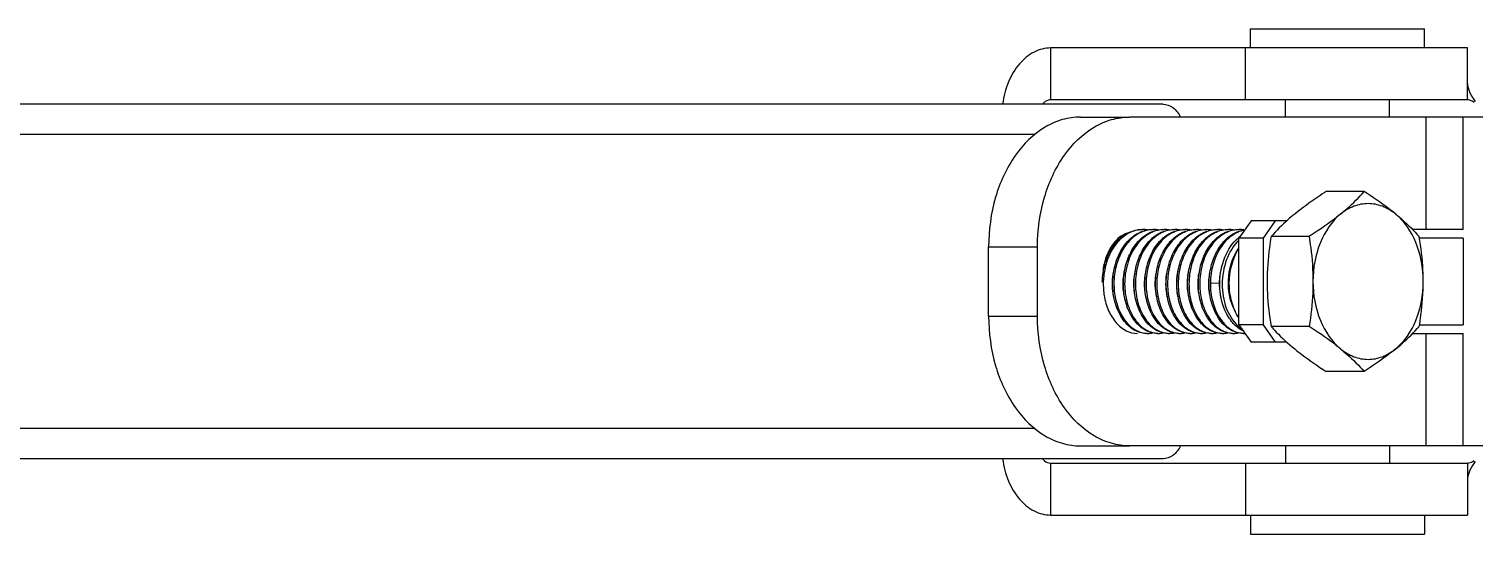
# Model space of a CAD drawing. Extents: x 1725261 to 1937680, y 860327 to 1571294.
# Drawn here: x 1847190 to 1848555, y 1227614 to 1228092 of the extents above; entities that cross this region are included whole.
import ezdxf

# ---------------------------------------------------------------- set-up
doc = ezdxf.new("R2010")
doc.units = 0
doc.header["$LTSCALE"] = 1000
doc.header["$MEASUREMENT"] = 0

msp = doc.modelspace()

# ---------------------------------------------------------------- linework, layer by layer
for p, q in [((1848344.3, 1228073.8), (1848344.3, 1228091.8)), ((1848344.3, 1228091.8), (1848508.4, 1228091.8)), ((1848508.4, 1228073.8), (1848508.4, 1228091.8)), ((1848549, 1228073.8), (1848155.4, 1228073.8)), ((1848155.4, 1228073.8), (1848155.4, 1228024.7)), ((1848339.6, 1228024.7), (1848339.6, 1228073.8)), ((1848549, 1228024.7), (1848549, 1228073.8)), ((1848261.6, 1228020.6), (1845476.4, 1228020.6)), ((1848549, 1228024.7), (1848155.4, 1228024.7)), ((1848377.3, 1228008.4), (1848377.3, 1228024.7)), ((1848475.4, 1228008.4), (1848475.4, 1228024.7)), ((1848183.5, 1228008.4), (1848229.8, 1228008.4)), ((1848604.7, 1228008.4), (1848229.8, 1228008.4)), ((1848510.2, 1227902.1), (1848510.2, 1228008.4)), ((1848544.9, 1227902.1), (1848544.9, 1228008.4)), ((1848140.7, 1227992), (1845760.8, 1227992)), ((1848451.5, 1227938), (1848415.7, 1227938)), ((1848344.8, 1227910.2), (1848333.2, 1227893.9)), ((1848378.3, 1227910.2), (1848344.8, 1227910.2)), ((1848356.3, 1227893.9), (1848367.9, 1227910.2)), ((1848219.7, 1227892.7), (1848219.8, 1227892.8)), ((1848356.3, 1227893.9), (1848333.2, 1227893.9)), ((1848333.2, 1227812.1), (1848333.2, 1227893.9)), ((1848356.3, 1227812.1), (1848356.3, 1227893.9)), ((1848399.5, 1227895.5), (1848363.6, 1227895.5)), ((1848544.9, 1227902.1), (1848497.4, 1227902.1)), ((1848544.9, 1227893.9), (1848503.8, 1227893.9)), ((1848544.9, 1227893.9), (1848544.9, 1227812.1)), ((1848096.8, 1227885.7), (1848143, 1227885.7)), ((1848096.8, 1227820.3), (1848096.8, 1227885.7)), ((1848143, 1227820.3), (1848143, 1227885.7)), ((1848306.3, 1227851.5), (1848314.9, 1227851.8)), ((1848314.9, 1227851.8), (1848315.1, 1227851.8)), ((1848096.8, 1227820.3), (1848143, 1227820.3)), ((1848356.3, 1227812.1), (1848333.2, 1227812.1)), ((1848333.2, 1227812.1), (1848344.8, 1227795.7)), ((1848367.9, 1227795.7), (1848356.3, 1227812.1)), ((1848399.5, 1227810.5), (1848363.6, 1227810.5)), ((1848503.8, 1227812.1), (1848544.9, 1227812.1)), ((1848378.3, 1227795.7), (1848344.8, 1227795.7)), ((1848497.4, 1227803.9), (1848544.9, 1227803.9)), ((1848510.2, 1227697.6), (1848510.2, 1227803.9)), ((1848544.9, 1227697.6), (1848544.9, 1227803.9)), ((1848451.5, 1227768), (1848415.7, 1227768)), ((1848140.7, 1227714), (1845760.8, 1227714)), ((1848183.5, 1227697.6), (1848229.8, 1227697.6)), ((1848604.7, 1227697.6), (1848229.8, 1227697.6)), ((1848377.3, 1227697.6), (1848377.3, 1227681.3)), ((1848475.4, 1227697.6), (1848475.4, 1227681.3)), ((1848261.6, 1227685.4), (1845476.4, 1227685.4)), ((1848155.4, 1227681.3), (1848549, 1227681.3)), ((1848155.4, 1227681.3), (1848155.4, 1227632.2)), ((1848339.6, 1227681.3), (1848339.6, 1227632.2)), ((1848549, 1227681.3), (1848549, 1227632.2)), ((1848155.4, 1227632.2), (1848549, 1227632.2)), ((1848344.3, 1227632.2), (1848344.3, 1227614.2)), ((1848508.4, 1227632.2), (1848508.4, 1227614.2)), ((1848344.3, 1227614.2), (1848508.4, 1227614.2))]:
    msp.add_line(p, q)
for points in [[(1848549, 1228040.3), (1848549, 1228039.9), (1848549.3, 1228038.2), (1848550, 1228035.2), (1848551.5, 1228031.4), (1848553.8, 1228026.9), (1848556.3, 1228023.2)], [(1848556.3, 1227682.8), (1848553.8, 1227679.1), (1848551.5, 1227674.6), (1848550, 1227670.7), (1848549.3, 1227667.8), (1848549, 1227666.1), (1848549, 1227665.6)]]:
    msp.add_lwpolyline(points)
for centre, radius, start, end in [((1848242.3, 1227875.2), 26.8, 90.0015, 92.6681), ((1848242.3, 1227875), 27.1, 80.5751, 89.9713), ((1848252.5, 1227875.2), 26.8, 90.0015, 92.6677), ((1848252.5, 1227875), 27.1, 80.5247, 89.9709), ((1848262.6, 1227875.2), 26.8, 90.0015, 92.6677), ((1848262.6, 1227875), 27.1, 80.4778, 89.9708), ((1848272.7, 1227875.2), 26.8, 90.0015, 92.668), ((1848272.7, 1227875), 27.1, 80.5593, 89.9712), ((1848282.8, 1227875.2), 26.8, 90.0015, 92.6677), ((1848282.8, 1227875), 27.1, 80.5143, 89.9708), ((1848292.9, 1227875.2), 26.8, 90.0015, 92.6678), ((1848292.9, 1227875), 27.1, 80.555, 89.9711), ((1848303.1, 1227875.2), 26.8, 90.0015, 92.668), ((1848303, 1227874.9), 27.1, 80.3354, 89.9695), ((1848313.2, 1227875.2), 26.8, 90.0015, 92.6677), ((1848313.2, 1227875), 27.1, 80.4983, 89.9708), ((1848323.3, 1227875.2), 26.8, 90.0015, 92.6681), ((1848323.3, 1227875), 27.1, 80.5775, 89.9713), ((1848333.4, 1227875.2), 26.8, 90.0015, 92.6678), ((1848356.8, 1227866.4), 36.9, 127.5195, 130.6239), ((1848333.4, 1227875), 27.1, 80.5385, 89.971), ((1848273.1, 1227850.7), 69.2, 171.1719, 178.0614), ((1848270.5, 1227851.1), 66.6, 164.3304, 171.1869), ((1848271.4, 1227856.5), 66.9, 168.6166, 175.814), ((1848273.7, 1227850.8), 68.6, 167.2993, 178.0279), ((1848268.2, 1227851.7), 64.3, 164.0044, 164.2949), ((1848281, 1227850.9), 57.1, 169.0131, 170.0068), ((1848291, 1227850.9), 57, 167.8843, 170.3195), ((1848341.7, 1227850.9), 57.1, 168.7877, 170.256), ((1848273, 1227850.7), 69.2, 178.0532, 178.7181), ((1848274.4, 1227850.7), 69.3, 177.9987, 178.1134), ((1848274.2, 1227850.7), 69.1, 178.1063, 184.1306), ((1848373.1, 1227850.7), 58.1, 178.9629, 179.1986), ((1848384.3, 1227850.7), 69.2, 179.1399, 179.3167), ((1848271.9, 1227850.5), 66.8, 184.1257, 189.4027), ((1848247.4, 1227826.2), 22.3, 266.795, 269.9978), ((1848247.4, 1227826.5), 22.6, 270.0481, 281.3388), ((1848257.5, 1227826.2), 22.3, 266.7955, 269.9977), ((1848257.5, 1227826.5), 22.6, 270.0489, 281.4175), ((1848267.6, 1227826.2), 22.3, 266.795, 269.9977), ((1848267.6, 1227826.6), 22.6, 270.0523, 282.1493), ((1848277.8, 1227826.2), 22.3, 266.7954, 269.9977), ((1848277.7, 1227826.5), 22.6, 270.0485, 281.3836), ((1848287.9, 1227826.2), 22.3, 266.7954, 269.9977), ((1848287.9, 1227826.5), 22.6, 270.0488, 281.4019), ((1848298, 1227826.2), 22.3, 266.7949, 269.9977), ((1848298, 1227826.5), 22.6, 270.0482, 281.3466), ((1848308.1, 1227826.2), 22.3, 266.7955, 269.9977), ((1848308.1, 1227826.5), 22.6, 270.0485, 281.3698), ((1848318.2, 1227826.2), 22.3, 266.7953, 269.9977), ((1848318.2, 1227826.5), 22.6, 270.0486, 281.3889), ((1848328.4, 1227826.2), 22.3, 266.7948, 269.9978), ((1848328.3, 1227826.5), 22.6, 270.048, 281.3296), ((1848338.5, 1227826.2), 22.3, 266.7942, 269.9978), ((1848338.5, 1227826.2), 22.2, 270.0002, 271.1523)]:
    msp.add_arc(centre, radius, start, end)
for points, knots in [([(1848155.4, 1228073.8), (1848150, 1228073.8), (1848138.6, 1228070.8), (1848124.6, 1228058.9), (1848114.5, 1228041.5), (1848110.9, 1228027.9), (1848110, 1228020.7)], [0, 0, 0, 0, 0.213346, 0.447987, 0.712108, 1, 1, 1, 1]), ([(1848155.4, 1228024.7), (1848154.7, 1228024.7), (1848151.8, 1228024.4), (1848149.2, 1228022.4), (1848147.8, 1228020.7)], [0, 0, 0, 0, 0.236834, 1, 1, 1, 1]), ([(1848261.6, 1228020.6), (1848264.8, 1228020.6), (1848272, 1228017.9), (1848276.4, 1228011.9), (1848278.1, 1228008.4)], [0, 0, 0, 0, 0.461863, 1, 1, 1, 1]), ([(1848555.4, 1228022.3), (1848554.8, 1228022.7), (1848552.9, 1228023.9), (1848550.6, 1228024.7), (1848549, 1228024.7)], [0, 0, 0, 0, 0.289589, 1, 1, 1, 1]), ([(1848183.5, 1228008.4), (1848177.8, 1228008.4), (1848166.1, 1228006.7), (1848143.5, 1227996.8), (1848119, 1227972.3), (1848100.9, 1227932.2), (1848096.8, 1227901.5), (1848096.8, 1227885.7)], [0, 0, 0, 0, 0.103597, 0.210948, 0.445697, 0.712571, 1, 1, 1, 1]), ([(1848143, 1227885.7), (1848143, 1227901.5), (1848147.2, 1227932.2), (1848165.2, 1227972.3), (1848189.7, 1227996.8), (1848212.4, 1228006.7), (1848224.1, 1228008.4), (1848229.8, 1228008.4)], [0, 0, 0, 0, 0.287429, 0.554303, 0.789052, 0.896403, 1, 1, 1, 1]), ([(1848415.7, 1227938), (1848413, 1227936.3), (1848402.8, 1227929.6), (1848392.9, 1227922.4), (1848385.9, 1227916.7)], [0, 0, 0, 0, 0.261287, 1, 1, 1, 1]), ([(1848429.2, 1227916.7), (1848431.4, 1227918.5), (1848439.2, 1227925.1), (1848446.5, 1227932.4), (1848451.5, 1227938)], [0, 0, 0, 0, 0.268858, 1, 1, 1, 1]), ([(1848481.3, 1227916.7), (1848479, 1227918.6), (1848469.4, 1227926.1), (1848459.3, 1227932.9), (1848451.5, 1227938)], [0, 0, 0, 0, 0.237123, 1, 1, 1, 1]), ([(1848385.9, 1227916.7), (1848383.7, 1227915), (1848375.9, 1227908.3), (1848368.6, 1227901.1), (1848363.6, 1227895.5)], [0, 0, 0, 0, 0.268858, 1, 1, 1, 1]), ([(1848429.2, 1227916.7), (1848427, 1227914.9), (1848417.4, 1227907.4), (1848407.3, 1227900.5), (1848399.5, 1227895.5)], [0, 0, 0, 0, 0.237123, 1, 1, 1, 1]), ([(1848429.2, 1227916.7), (1848420.7, 1227909.8), (1848407.3, 1227889.2), (1848403.2, 1227865.5), (1848403.2, 1227853)], [0, 0, 0, 0, 0.468341, 1, 1, 1, 1]), ([(1848481.3, 1227916.7), (1848477.5, 1227919.8), (1848469.3, 1227924.8), (1848455.3, 1227927.5), (1848441.2, 1227924.8), (1848433, 1227919.8), (1848429.2, 1227916.7)], [0, 0, 0, 0, 0.257487, 0.5, 0.742513, 1, 1, 1, 1]), ([(1848481.3, 1227916.7), (1848483.4, 1227915), (1848491.3, 1227908.3), (1848498.5, 1227901.1), (1848503.6, 1227895.5)], [0, 0, 0, 0, 0.268858, 1, 1, 1, 1]), ([(1848507.3, 1227853), (1848507.3, 1227865.5), (1848503.2, 1227889.2), (1848489.8, 1227909.8), (1848481.3, 1227916.7)], [0, 0, 0, 0, 0.531659, 1, 1, 1, 1]), ([(1848219, 1227893.6), (1848217.4, 1227892.1), (1848211.3, 1227885.2), (1848207.5, 1227876.5), (1848205.8, 1227869.7)], [0, 0, 0, 0, 0.23319, 1, 1, 1, 1]), ([(1848206.4, 1227869.5), (1848207.1, 1227871.7), (1848210, 1227880.2), (1848215, 1227888.1), (1848219.7, 1227892.7)], [0, 0, 0, 0, 0.264817, 1, 1, 1, 1]), ([(1848241.1, 1227902), (1848237.2, 1227901.8), (1848229.1, 1227899.6), (1848218.9, 1227891.6), (1848211.1, 1227880), (1848207.9, 1227870.8), (1848206.8, 1227865.9)], [0, 0, 0, 0, 0.219273, 0.456424, 0.717944, 1, 1, 1, 1]), ([(1848246.1, 1227803.9), (1848244, 1227803.9), (1848239.5, 1227804.6), (1848230.8, 1227808.6), (1848221.6, 1227818.4), (1848215, 1227834.5), (1848213.1, 1227853.1), (1848216.3, 1227871.7), (1848224.2, 1227887.7), (1848236.2, 1227899.1), (1848246.4, 1227902.1), (1848251.2, 1227902.1)], [0, 0, 0, 0, 0.049449, 0.100956, 0.214949, 0.346477, 0.489675, 0.634208, 0.769827, 0.890789, 1, 1, 1, 1]), ([(1848251.2, 1227902), (1848247.3, 1227901.8), (1848239.1, 1227899.6), (1848228.8, 1227891.4), (1848221, 1227879.6), (1848216.1, 1227865.3), (1848214.6, 1227849.8), (1848217, 1227830.6), (1848223.7, 1227817), (1848230.4, 1227810.9)], [0, 0, 0, 0, 0.105385, 0.219488, 0.34542, 0.481197, 0.621395, 0.759049, 1, 1, 1, 1]), ([(1848227.9, 1227898.7), (1848227.1, 1227898.5), (1848223.9, 1227897.2), (1848221, 1227895.3), (1848219, 1227893.6)], [0, 0, 0, 0, 0.242775, 1, 1, 1, 1]), ([(1848219.8, 1227892.8), (1848222.7, 1227895.6), (1848229.3, 1227900.3), (1848237.3, 1227902.1), (1848241.1, 1227902.1)], [0, 0, 0, 0, 0.517736, 1, 1, 1, 1]), ([(1848239.5, 1227810.7), (1848232.6, 1227816.8), (1848225.8, 1227830.6), (1848223.5, 1227850.1), (1848225.1, 1227865.9), (1848230.2, 1227880.3), (1848238.4, 1227892.2), (1848249, 1227900.1), (1848257.4, 1227902.1), (1848261.3, 1227902.1)], [0, 0, 0, 0, 0.241301, 0.379446, 0.520004, 0.655787, 0.781306, 0.894819, 1, 1, 1, 1]), ([(1848261.3, 1227902), (1848256.6, 1227901.8), (1848246.7, 1227898.5), (1848235.2, 1227887.2), (1848227.6, 1227871.3), (1848224.5, 1227853.2), (1848226.3, 1227835), (1848232.6, 1227819.2), (1848242.8, 1227807.6), (1848252, 1227804.2), (1848256.3, 1227804)], [0, 0, 0, 0, 0.109414, 0.230762, 0.366312, 0.510386, 0.653204, 0.784891, 0.899595, 1, 1, 1, 1]), ([(1848249.6, 1227810.7), (1848242.8, 1227816.8), (1848235.9, 1227830.6), (1848233.6, 1227850.2), (1848235.2, 1227865.9), (1848240.3, 1227880.3), (1848248.5, 1227892.2), (1848259.1, 1227900.1), (1848267.5, 1227902.1), (1848271.4, 1227902.1)], [0, 0, 0, 0, 0.241321, 0.379464, 0.520018, 0.655795, 0.781306, 0.894819, 1, 1, 1, 1]), ([(1848271.5, 1227902), (1848266.7, 1227901.8), (1848256.8, 1227898.5), (1848245.3, 1227887.2), (1848237.7, 1227871.3), (1848234.7, 1227853.2), (1848236.4, 1227835), (1848242.7, 1227819.2), (1848252.9, 1227807.6), (1848262.1, 1227804.2), (1848266.4, 1227804)], [0, 0, 0, 0, 0.10941, 0.230759, 0.36631, 0.510388, 0.653211, 0.784896, 0.899598, 1, 1, 1, 1]), ([(1848259.7, 1227810.7), (1848252.9, 1227816.8), (1848246, 1227830.6), (1848243.7, 1227850.1), (1848245.4, 1227865.9), (1848250.4, 1227880.3), (1848258.6, 1227892.2), (1848269.2, 1227900.1), (1848277.6, 1227902.1), (1848281.6, 1227902.1)], [0, 0, 0, 0, 0.241291, 0.379436, 0.519999, 0.655783, 0.781305, 0.89482, 1, 1, 1, 1]), ([(1848281.6, 1227902), (1848276.9, 1227901.8), (1848267, 1227898.5), (1848255.4, 1227887.2), (1848247.8, 1227871.3), (1848244.8, 1227853.2), (1848246.5, 1227835), (1848252.9, 1227819.2), (1848263, 1227807.6), (1848272.2, 1227804.2), (1848276.5, 1227804)], [0, 0, 0, 0, 0.109413, 0.230763, 0.366317, 0.51039, 0.65321, 0.784893, 0.899595, 1, 1, 1, 1]), ([(1848269.8, 1227810.7), (1848263, 1227816.8), (1848256.2, 1227830.6), (1848253.8, 1227850.2), (1848255.5, 1227865.9), (1848260.6, 1227880.3), (1848268.7, 1227892.2), (1848279.4, 1227900.1), (1848287.7, 1227902.1), (1848291.7, 1227902.1)], [0, 0, 0, 0, 0.241314, 0.379459, 0.520012, 0.655791, 0.781307, 0.89482, 1, 1, 1, 1]), ([(1848291.7, 1227902), (1848287, 1227901.8), (1848277.1, 1227898.5), (1848265.6, 1227887.2), (1848257.9, 1227871.3), (1848254.9, 1227853.2), (1848256.7, 1227835), (1848263, 1227819.2), (1848273.1, 1227807.6), (1848282.3, 1227804.2), (1848286.6, 1227804)], [0, 0, 0, 0, 0.109413, 0.230762, 0.36631, 0.510386, 0.653205, 0.784893, 0.899595, 1, 1, 1, 1]), ([(1848280, 1227810.7), (1848273.1, 1227816.8), (1848266.3, 1227830.6), (1848264, 1227850.1), (1848265.6, 1227865.9), (1848270.7, 1227880.3), (1848278.8, 1227892.2), (1848289.5, 1227900.1), (1848297.8, 1227902.1), (1848301.8, 1227902.1)], [0, 0, 0, 0, 0.241312, 0.379455, 0.520012, 0.655791, 0.781305, 0.89482, 1, 1, 1, 1]), ([(1848301.8, 1227902), (1848297.1, 1227901.8), (1848287.2, 1227898.5), (1848275.7, 1227887.2), (1848268.1, 1227871.3), (1848265, 1227853.2), (1848266.8, 1227835), (1848273.1, 1227819.2), (1848283.3, 1227807.6), (1848292.4, 1227804.2), (1848296.8, 1227804)], [0, 0, 0, 0, 0.109411, 0.230759, 0.366311, 0.510389, 0.653212, 0.784896, 0.899598, 1, 1, 1, 1]), ([(1848290.1, 1227810.7), (1848283.2, 1227816.8), (1848276.4, 1227830.6), (1848274.1, 1227850.1), (1848275.7, 1227865.9), (1848280.8, 1227880.3), (1848289, 1227892.2), (1848299.6, 1227900.1), (1848307.9, 1227902.1), (1848311.9, 1227902.1)], [0, 0, 0, 0, 0.24129, 0.379435, 0.519998, 0.655783, 0.781305, 0.89482, 1, 1, 1, 1]), ([(1848311.9, 1227902), (1848307.2, 1227901.8), (1848297.3, 1227898.5), (1848285.8, 1227887.2), (1848278.2, 1227871.3), (1848275.1, 1227853.2), (1848276.9, 1227835), (1848283.2, 1227819.2), (1848293.4, 1227807.6), (1848302.6, 1227804.2), (1848306.9, 1227804)], [0, 0, 0, 0, 0.109414, 0.230763, 0.366316, 0.510389, 0.653208, 0.784892, 0.899594, 1, 1, 1, 1]), ([(1848300.2, 1227810.7), (1848293.4, 1227816.8), (1848286.5, 1227830.6), (1848284.2, 1227850.2), (1848285.8, 1227865.9), (1848290.9, 1227880.3), (1848299.1, 1227892.2), (1848309.7, 1227900.1), (1848318.1, 1227902.1), (1848322, 1227902.1)], [0, 0, 0, 0, 0.241317, 0.379461, 0.520014, 0.655792, 0.781306, 0.894819, 1, 1, 1, 1]), ([(1848322.1, 1227902), (1848317.3, 1227901.8), (1848307.4, 1227898.5), (1848295.9, 1227887.2), (1848288.3, 1227871.3), (1848285.3, 1227853.2), (1848287, 1227835), (1848293.3, 1227819.2), (1848303.5, 1227807.6), (1848312.7, 1227804.2), (1848317, 1227804)], [0, 0, 0, 0, 0.109411, 0.23076, 0.366309, 0.510386, 0.653207, 0.784895, 0.899597, 1, 1, 1, 1]), ([(1848310.3, 1227810.7), (1848303.5, 1227816.8), (1848296.6, 1227830.6), (1848294.3, 1227850.1), (1848296, 1227865.9), (1848301, 1227880.3), (1848309.2, 1227892.2), (1848319.8, 1227900.1), (1848328.2, 1227902.1), (1848332.2, 1227902.1)], [0, 0, 0, 0, 0.241302, 0.379446, 0.520006, 0.655788, 0.781304, 0.89482, 1, 1, 1, 1]), ([(1848332.2, 1227902), (1848327.5, 1227901.8), (1848317.6, 1227898.5), (1848306, 1227887.2), (1848298.4, 1227871.3), (1848295.4, 1227853.2), (1848297.1, 1227835), (1848303.5, 1227819.2), (1848313.6, 1227807.6), (1848322.8, 1227804.2), (1848327.1, 1227804)], [0, 0, 0, 0, 0.109411, 0.23076, 0.366314, 0.510391, 0.653213, 0.784895, 0.899597, 1, 1, 1, 1]), ([(1848320.4, 1227810.7), (1848313.9, 1227816.5), (1848307.2, 1227829.6), (1848304.5, 1227848.3), (1848305.6, 1227863.5), (1848310, 1227877.7), (1848317.3, 1227889.7), (1848326.9, 1227898.4), (1848334.8, 1227901.3), (1848338.7, 1227901.8)], [0, 0, 0, 0, 0.238806, 0.375378, 0.515068, 0.651187, 0.778286, 0.893865, 1, 1, 1, 1]), ([(1848338.5, 1227901.6), (1848334, 1227900.7), (1848324.9, 1227896.4), (1848314.6, 1227884.6), (1848308, 1227869.1), (1848306.4, 1227857.5), (1848306.3, 1227851.5)], [0, 0, 0, 0, 0.215857, 0.456017, 0.721227, 1, 1, 1, 1]), ([(1848315.1, 1227851.8), (1848315.3, 1227860), (1848318.2, 1227875.8), (1848327.1, 1227889.5), (1848332.8, 1227894.3)], [0, 0, 0, 0, 0.525716, 1, 1, 1, 1]), ([(1848333.1, 1227892.1), (1848328, 1227887), (1848320.1, 1227873.6), (1848316.2, 1227850.8), (1848319.6, 1227828.5), (1848327.3, 1227815.6), (1848332.2, 1227811.1)], [0, 0, 0, 0, 0.245715, 0.512956, 0.773315, 1, 1, 1, 1]), ([(1848363.6, 1227895.5), (1848363, 1227892), (1848360.9, 1227877.9), (1848359.9, 1227863.7), (1848359.9, 1227853)], [0, 0, 0, 0, 0.248681, 1, 1, 1, 1]), ([(1848399.5, 1227895.5), (1848400, 1227892), (1848402.2, 1227877.9), (1848403.2, 1227863.7), (1848403.2, 1227853)], [0, 0, 0, 0, 0.248681, 1, 1, 1, 1]), ([(1848507.3, 1227853), (1848507.3, 1227856.6), (1848507, 1227870.8), (1848505.3, 1227885), (1848503.6, 1227895.5)], [0, 0, 0, 0, 0.251248, 1, 1, 1, 1]), ([(1848329.9, 1227824.7), (1848327.5, 1227828.9), (1848323.9, 1227838.7), (1848322.2, 1227859.2), (1848326.8, 1227875.2), (1848332.6, 1227883.6)], [0, 0, 0, 0, 0.239537, 0.497847, 1, 1, 1, 1]), ([(1848333.1, 1227818.7), (1848330.1, 1227823.3), (1848325.6, 1227833.9), (1848322.7, 1227856.7), (1848327.1, 1227874.7), (1848333.2, 1227884.5)], [0, 0, 0, 0, 0.237857, 0.495496, 1, 1, 1, 1]), ([(1848215.2, 1227838), (1848214.7, 1227839.9), (1848213.4, 1227847.7), (1848213.7, 1227855.9), (1848214.8, 1227861.8)], [0, 0, 0, 0, 0.245648, 1, 1, 1, 1]), ([(1848265.9, 1227837.6), (1848265.4, 1227839.5), (1848264, 1227847.4), (1848264.2, 1227855.5), (1848265.3, 1227861.4)], [0, 0, 0, 0, 0.2454, 1, 1, 1, 1]), ([(1848275.9, 1227838), (1848275.4, 1227840), (1848274, 1227848.2), (1848274.4, 1227856.6), (1848275.7, 1227862.7)], [0, 0, 0, 0, 0.245825, 1, 1, 1, 1]), ([(1848225.2, 1227838.4), (1848224.8, 1227840.2), (1848223.5, 1227847.6), (1848223.8, 1227855.3), (1848224.7, 1227860.8)], [0, 0, 0, 0, 0.245788, 1, 1, 1, 1]), ([(1848235.2, 1227839), (1848234.8, 1227840.7), (1848233.7, 1227847.8), (1848233.9, 1227855.2), (1848234.8, 1227860.5)], [0, 0, 0, 0, 0.246058, 1, 1, 1, 1]), ([(1848245.3, 1227839.1), (1848244.9, 1227840.9), (1848243.8, 1227848), (1848244, 1227855.3), (1848245, 1227860.6)], [0, 0, 0, 0, 0.246155, 1, 1, 1, 1]), ([(1848255.5, 1227838.9), (1848255.1, 1227840.7), (1848253.9, 1227847.9), (1848254.1, 1227855.4), (1848255.1, 1227860.8)], [0, 0, 0, 0, 0.246065, 1, 1, 1, 1]), ([(1848285.9, 1227838.6), (1848285.5, 1227840.4), (1848284.3, 1227847.6), (1848284.5, 1227855.1), (1848285.4, 1227860.6)], [0, 0, 0, 0, 0.245865, 1, 1, 1, 1]), ([(1848295.9, 1227839), (1848295.5, 1227840.8), (1848294.4, 1227847.9), (1848294.6, 1227855.2), (1848295.5, 1227860.6)], [0, 0, 0, 0, 0.246098, 1, 1, 1, 1]), ([(1848306, 1227839.1), (1848305.6, 1227840.8), (1848304.5, 1227847.9), (1848304.7, 1227855.3), (1848305.7, 1227860.6)], [0, 0, 0, 0, 0.24614, 1, 1, 1, 1]), ([(1848306.3, 1227851.5), (1848306.2, 1227845.5), (1848307.6, 1227833.9), (1848314, 1227818.6), (1848324, 1227807.5), (1848333, 1227804.2), (1848337.2, 1227804)], [0, 0, 0, 0, 0.291821, 0.560232, 0.794326, 1, 1, 1, 1]), ([(1848316.5, 1227837.6), (1848316.2, 1227838.7), (1848315.3, 1227843.3), (1848314.9, 1227848), (1848314.9, 1227851.5)], [0, 0, 0, 0, 0.245441, 1, 1, 1, 1]), ([(1848330.6, 1227810.7), (1848328.1, 1227812.9), (1848318.5, 1227824.4), (1848315, 1227840.1), (1848315.1, 1227851.5)], [0, 0, 0, 0, 0.224306, 1, 1, 1, 1]), ([(1848359.9, 1227853), (1848359.9, 1227849.4), (1848360.2, 1227835.2), (1848361.9, 1227821), (1848363.6, 1227810.5)], [0, 0, 0, 0, 0.251248, 1, 1, 1, 1]), ([(1848403.2, 1227853), (1848403.2, 1227849.4), (1848402.9, 1227835.2), (1848401.2, 1227821), (1848399.5, 1227810.5)], [0, 0, 0, 0, 0.251248, 1, 1, 1, 1]), ([(1848403.2, 1227853), (1848403.2, 1227840.5), (1848407.3, 1227816.8), (1848420.7, 1227796.2), (1848429.2, 1227789.3)], [0, 0, 0, 0, 0.531659, 1, 1, 1, 1]), ([(1848481.3, 1227789.3), (1848489.8, 1227796.2), (1848503.2, 1227816.8), (1848507.3, 1227840.5), (1848507.3, 1227853)], [0, 0, 0, 0, 0.468341, 1, 1, 1, 1]), ([(1848503.6, 1227810.5), (1848504.1, 1227814), (1848506.2, 1227828.1), (1848507.3, 1227842.3), (1848507.3, 1227853)], [0, 0, 0, 0, 0.248681, 1, 1, 1, 1]), ([(1848206, 1227839.6), (1848206.8, 1227834.7), (1848209.4, 1227825.5), (1848216.5, 1227813.8), (1848226, 1227805.9), (1848233.7, 1227803.9), (1848237.3, 1227803.9)], [0, 0, 0, 0, 0.291651, 0.555731, 0.788679, 1, 1, 1, 1]), ([(1848096.8, 1227820.3), (1848096.8, 1227804.5), (1848100.9, 1227773.8), (1848119, 1227733.7), (1848143.5, 1227709.2), (1848166.1, 1227699.3), (1848177.8, 1227697.6), (1848183.5, 1227697.6)], [0, 0, 0, 0, 0.287429, 0.554303, 0.789052, 0.896403, 1, 1, 1, 1]), ([(1848229.8, 1227697.6), (1848224.1, 1227697.6), (1848212.4, 1227699.3), (1848189.7, 1227709.2), (1848165.2, 1227733.7), (1848147.2, 1227773.8), (1848143, 1227804.5), (1848143, 1227820.3)], [0, 0, 0, 0, 0.103597, 0.210948, 0.445697, 0.712571, 1, 1, 1, 1]), ([(1848230.4, 1227810.9), (1848232.6, 1227808.9), (1848237.6, 1227805.6), (1848243.4, 1227804.1), (1848246.2, 1227804)], [0, 0, 0, 0, 0.517722, 1, 1, 1, 1]), ([(1848256.3, 1227803.9), (1848253.3, 1227803.9), (1848247.1, 1227805.2), (1848241.9, 1227808.6), (1848239.5, 1227810.7)], [0, 0, 0, 0, 0.48238, 1, 1, 1, 1]), ([(1848266.4, 1227803.9), (1848263.4, 1227803.9), (1848257.2, 1227805.2), (1848252, 1227808.6), (1848249.6, 1227810.7)], [0, 0, 0, 0, 0.482371, 1, 1, 1, 1]), ([(1848276.5, 1227803.9), (1848273.5, 1227803.9), (1848267.4, 1227805.2), (1848262.1, 1227808.6), (1848259.7, 1227810.7)], [0, 0, 0, 0, 0.482397, 1, 1, 1, 1]), ([(1848286.6, 1227803.9), (1848283.7, 1227803.9), (1848277.5, 1227805.2), (1848272.2, 1227808.6), (1848269.8, 1227810.7)], [0, 0, 0, 0, 0.482371, 1, 1, 1, 1]), ([(1848296.7, 1227803.9), (1848293.8, 1227803.9), (1848287.6, 1227805.2), (1848282.3, 1227808.6), (1848280, 1227810.7)], [0, 0, 0, 0, 0.482382, 1, 1, 1, 1]), ([(1848306.9, 1227803.9), (1848303.9, 1227803.9), (1848297.7, 1227805.2), (1848292.5, 1227808.6), (1848290.1, 1227810.7)], [0, 0, 0, 0, 0.482394, 1, 1, 1, 1]), ([(1848317, 1227803.9), (1848314, 1227803.9), (1848307.8, 1227805.2), (1848302.6, 1227808.6), (1848300.2, 1227810.7)], [0, 0, 0, 0, 0.48237, 1, 1, 1, 1]), ([(1848327.1, 1227803.9), (1848324.1, 1227803.9), (1848317.9, 1227805.2), (1848312.7, 1227808.6), (1848310.3, 1227810.7)], [0, 0, 0, 0, 0.482394, 1, 1, 1, 1]), ([(1848337.2, 1227803.9), (1848334.3, 1227803.9), (1848328.1, 1227805.2), (1848322.8, 1227808.6), (1848320.4, 1227810.7)], [0, 0, 0, 0, 0.482388, 1, 1, 1, 1]), ([(1848337.2, 1227806.3), (1848336.6, 1227806.6), (1848334.3, 1227807.8), (1848332.1, 1227809.4), (1848330.6, 1227810.7)], [0, 0, 0, 0, 0.243018, 1, 1, 1, 1]), ([(1848363.6, 1227810.5), (1848365.2, 1227808.7), (1848372.2, 1227801.2), (1848379.8, 1227794.2), (1848385.9, 1227789.3)], [0, 0, 0, 0, 0.2325, 1, 1, 1, 1]), ([(1848429.2, 1227789.3), (1848427, 1227791.1), (1848417.4, 1227798.6), (1848407.3, 1227805.5), (1848399.5, 1227810.5)], [0, 0, 0, 0, 0.237123, 1, 1, 1, 1]), ([(1848481.3, 1227789.3), (1848483.4, 1227791), (1848491.3, 1227797.6), (1848498.5, 1227804.9), (1848503.6, 1227810.5)], [0, 0, 0, 0, 0.268858, 1, 1, 1, 1]), ([(1848385.9, 1227789.3), (1848388.1, 1227787.4), (1848397.7, 1227779.9), (1848407.8, 1227773), (1848415.7, 1227768)], [0, 0, 0, 0, 0.237123, 1, 1, 1, 1]), ([(1848429.2, 1227789.3), (1848431.4, 1227787.5), (1848439.2, 1227780.9), (1848446.5, 1227773.6), (1848451.5, 1227768)], [0, 0, 0, 0, 0.268858, 1, 1, 1, 1]), ([(1848429.2, 1227789.3), (1848433, 1227786.2), (1848441.2, 1227781.2), (1848455.3, 1227778.5), (1848469.3, 1227781.2), (1848477.5, 1227786.2), (1848481.3, 1227789.3)], [0, 0, 0, 0, 0.257487, 0.5, 0.742513, 1, 1, 1, 1]), ([(1848481.3, 1227789.3), (1848479, 1227787.4), (1848469.4, 1227779.9), (1848459.3, 1227773), (1848451.5, 1227768)], [0, 0, 0, 0, 0.237123, 1, 1, 1, 1]), ([(1848278.1, 1227697.5), (1848276.4, 1227694.1), (1848272, 1227688.1), (1848264.8, 1227685.4), (1848261.6, 1227685.4)], [0, 0, 0, 0, 0.538137, 1, 1, 1, 1]), ([(1848110, 1227685.3), (1848110.9, 1227678.1), (1848114.5, 1227664.5), (1848124.6, 1227647.1), (1848138.6, 1227635.2), (1848150, 1227632.2), (1848155.4, 1227632.2)], [0, 0, 0, 0, 0.287892, 0.552013, 0.786654, 1, 1, 1, 1]), ([(1848147.8, 1227685.3), (1848148.3, 1227684.7), (1848150.3, 1227682.5), (1848153.3, 1227681.3), (1848155.4, 1227681.3)], [0, 0, 0, 0, 0.274002, 1, 1, 1, 1]), ([(1848549, 1227681.3), (1848549.5, 1227681.3), (1848551.8, 1227681.5), (1848553.9, 1227682.7), (1848555.4, 1227683.7)], [0, 0, 0, 0, 0.222245, 1, 1, 1, 1])]:
    msp.add_open_spline(points, degree=3, knots=knots)
for points in [[(1848314.9, 1227851.8), (1848315, 1227856.5), (1848315.7, 1227861.2), (1848316.9, 1227865.7)], [(1848332.2, 1227811.1), (1848333.3, 1227810.1), (1848334.5, 1227809.1), (1848335.7, 1227808.3)]]:
    msp.add_open_spline(points, degree=3)

doc.saveas('drawing.dxf')
